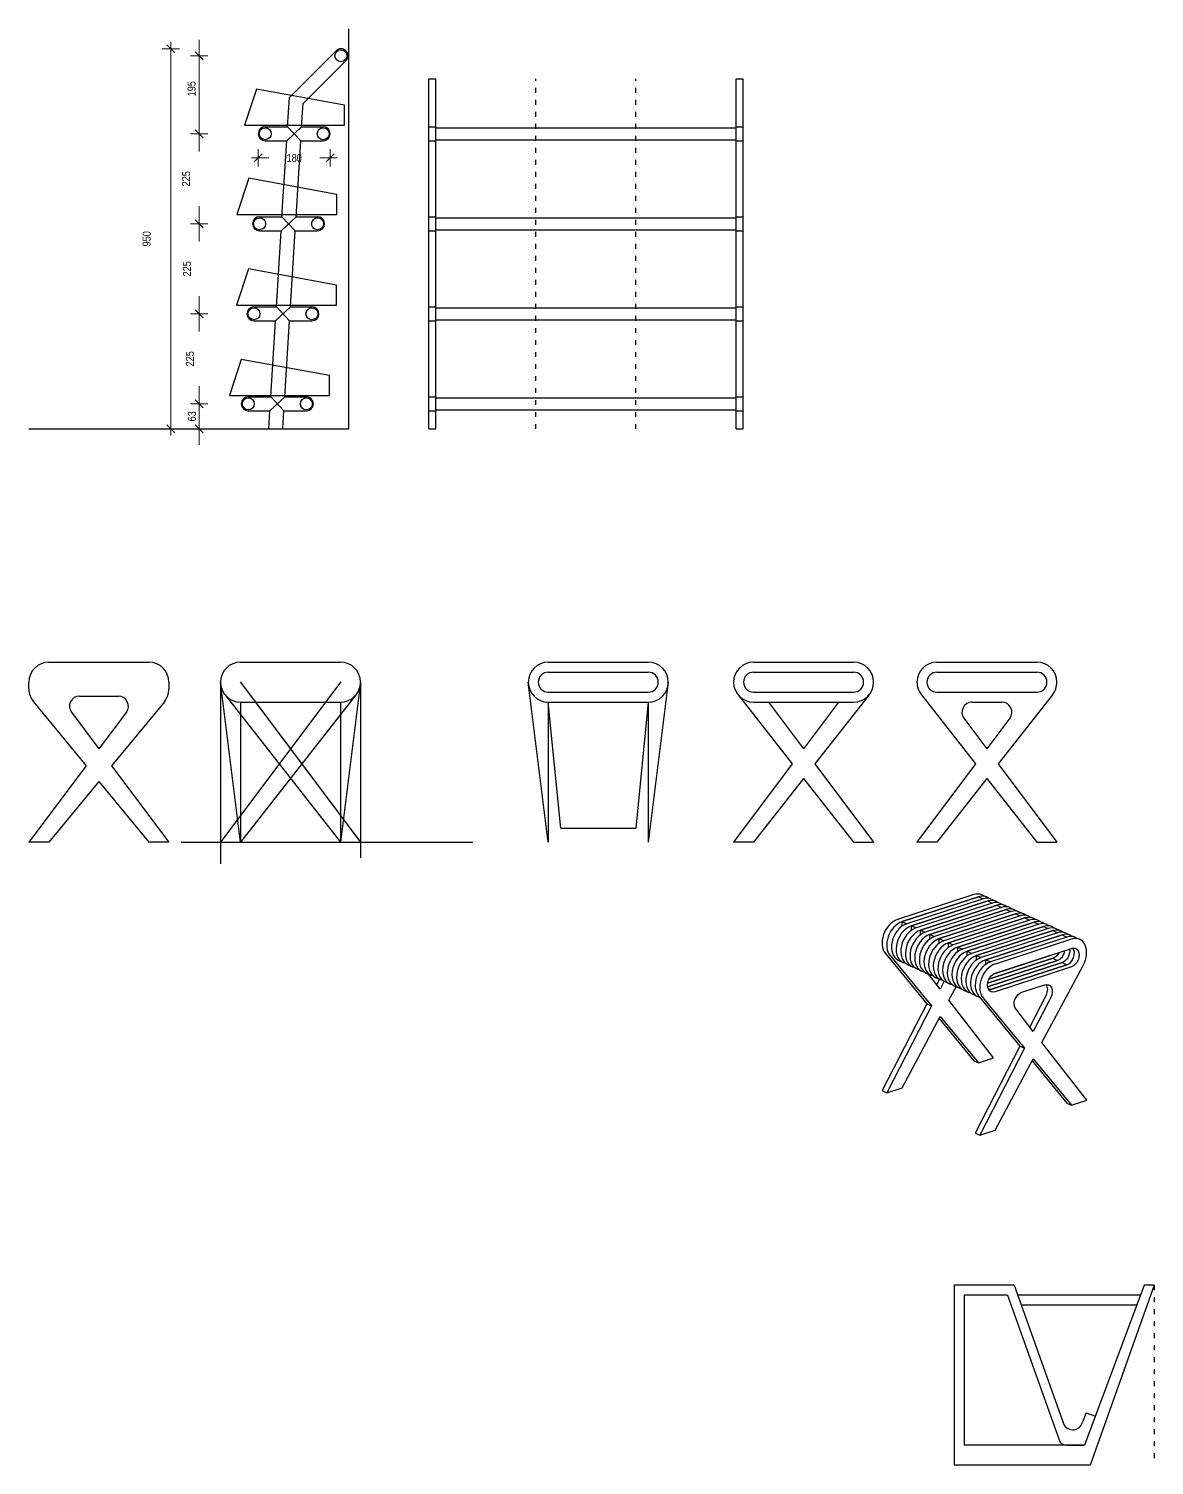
# Model space of a CAD drawing. Header units: millimetres. Extents: x 7085 to 25803, y -5245 to 9436.
# Drawn here: x 14186 to 17000, y 593 to 4184 of the extents above; entities that cross this region are included whole.
import ezdxf

# ---------------------------------------------------------------- set-up
doc = ezdxf.new("R2010")
doc.units = ezdxf.units.MM
doc.linetypes.add('ACAD_ISO03W100', pattern=[30, 12, -18])
doc.linetypes.add('DOT', pattern=[6.35, 0, -6.35])
doc.layers.add('0.05', color=9, linetype='Continuous', lineweight=5)
doc.layers.add('PV-1206', color=7, linetype='Continuous')
doc.layers.add('TOP-CUT-INSIDE_18.0MM', color=7, linetype='Continuous', lineweight=25, true_color=0xff1c00)
doc.styles.add('Dimension', font='ARIALN.TTF')
doc.dimstyles.new('E-E 1-100', dxfattribs={"dimtxt": 2, "dimasz": 1.2, "dimexe": 1, "dimexo": 0, "dimgap": 0.1, "dimtad": 1, "dimdec": 0, "dimlfac": 1000, "dimzin": 0, "dimdsep": 46, "dimtxsty": 'Dimension', "dimblk": 'ARROW2', "dimcen": 1, "dimclrd": 8, "dimclre": 1, "dimclrt": 2, "dimadec": 0, "dimazin": 0, "dimtfac": 1, "dimtdec": 0, "dimtix": 1, "dimtmove": 2, "dimatfit": 3, "dimldrblk": 'AIRROW-ID', "dimfxl": 1, "dimtolj": 1, "dimtzin": 0, "dimlwd": -1, "dimlwe": -1, "dimarcsym": 0})

# ---------------------------------------------------------------- blocks, each defined once
blk = doc.blocks.new('ARROW2')
at = {"color": 1}
for p, q in [((0.85, 0), (-1.31, 0)), ((0, -1.08), (0, 1.08))]:
    blk.add_line(p, q, dxfattribs=at)
at = {"color": 3}
blk.add_line((-0.5, -0.5), (0.5, 0.5), dxfattribs=at)
blk = doc.blocks.new('*D13')
at = {"layer": '0.05', "color": 1, "linetype": 'DOT', "ltscale": 200, "transparency": 16777216}
for p, q in [((14777.1, 3921.3), (14511.8, 3921.3)), ((14763, 3696.3), (14511.8, 3696.3))]:
    blk.add_line(p, q, dxfattribs=at)
at = {"layer": '0.05', "color": 8, "ltscale": 200, "transparency": 16777216}
for p, q in [((14611.8, 3901.3), (14611.8, 3877.1)), ((14611.8, 3716.3), (14611.8, 3740.5))]:
    blk.add_line(p, q, dxfattribs=at)
at = {"layer": 'Defpoints', "color": 0, "ltscale": 200, "transparency": 16777216}
for p in [(14611.8, 3921.3), (14777.1, 3921.3), (14763, 3696.3)]:
    blk.add_point(p, dxfattribs=at)
at = {"layer": '0.05', "color": 8, "ltscale": 200, "transparency": 16777216, "xscale": 20, "yscale": 20, "zscale": 20}
for p, rotation in [((14611.8, 3921.3), 90), ((14611.8, 3696.3), 270)]:
    blk.add_blockref('ARROW2', p, dxfattribs=dict(at, rotation=rotation))
at = {"layer": '0.05', "color": 2, "ltscale": 200, "transparency": 16777216, "insert": (14579.3, 3808.8), "char_height": 20, "attachment_point": 5, "rotation": 90, "style": 'Dimension'}
blk.add_mtext('\\A1;225', dxfattribs=at)
blk = doc.blocks.new('AIRROW-ID')
at = {"color": 8}
blk.add_line((-1.98, 0), (0, 0), dxfattribs=at)
at = {"color": 3}
for q in [(-0.85, 0.85), (-0.85, -0.85)]:
    blk.add_line((0, 0), q, dxfattribs=at)
blk = doc.blocks.new('*D14')
at = {"layer": '0.05', "color": 8, "ltscale": 200, "transparency": 16777216}
for p, q in [((14611.8, 4136.3), (14611.8, 4156.3)), ((14611.8, 3921.3), (14611.8, 4116.3)), ((14611.8, 3901.3), (14611.8, 3881.3))]:
    blk.add_line(p, q, dxfattribs=at)
at = {"layer": '0.05', "color": 1, "linetype": 'DOT', "ltscale": 200, "transparency": 16777216}
for p, q in [((14966.5, 4116.3), (14511.8, 4116.3)), ((14777.1, 3921.3), (14511.8, 3921.3))]:
    blk.add_line(p, q, dxfattribs=at)
at = {"layer": 'Defpoints', "color": 0, "ltscale": 200, "transparency": 16777216}
for p in [(14611.8, 4116.3), (14966.5, 4116.3), (14777.1, 3921.3)]:
    blk.add_point(p, dxfattribs=at)
at = {"layer": '0.05', "color": 8, "ltscale": 200, "transparency": 16777216, "xscale": 20, "yscale": 20, "zscale": 20}
for p, rotation in [((14611.8, 4116.3), 270), ((14611.8, 3921.3), 90)]:
    blk.add_blockref('ARROW2', p, dxfattribs=dict(at, rotation=rotation))
at = {"layer": '0.05', "color": 2, "ltscale": 200, "transparency": 16777216, "insert": (14593.1, 4033.8), "char_height": 20, "attachment_point": 5, "rotation": 90, "style": 'Dimension'}
blk.add_mtext('\\A1;195', dxfattribs=at)
blk = doc.blocks.new('*D15')
at = {"layer": '0.05', "color": 8, "ltscale": 200, "transparency": 16777216}
for p, q in [((14611.8, 3266.3), (14611.8, 3286.3)), ((14611.8, 3246.3), (14611.8, 3183.8)), ((14611.8, 3163.8), (14611.8, 3143.8))]:
    blk.add_line(p, q, dxfattribs=at)
at = {"layer": '0.05', "color": 1, "linetype": 'DOT', "ltscale": 200, "transparency": 16777216}
for p, q in [((14734.9, 3246.3), (14511.8, 3246.3)), ((14734.9, 3183.8), (14511.8, 3183.8))]:
    blk.add_line(p, q, dxfattribs=at)
at = {"layer": 'Defpoints', "color": 0, "ltscale": 200, "transparency": 16777216}
for p in [(14734.9, 3246.3), (14611.8, 3183.8), (14734.9, 3183.8)]:
    blk.add_point(p, dxfattribs=at)
at = {"layer": '0.05', "color": 8, "ltscale": 200, "transparency": 16777216, "xscale": 20, "yscale": 20, "zscale": 20}
for p, rotation in [((14611.8, 3246.3), 270), ((14611.8, 3183.8), 90)]:
    blk.add_blockref('ARROW2', p, dxfattribs=dict(at, rotation=rotation))
at = {"layer": '0.05', "color": 2, "ltscale": 200, "transparency": 16777216, "insert": (14594, 3215.1), "char_height": 20, "attachment_point": 5, "rotation": 90, "style": 'Dimension'}
blk.add_mtext('\\A1;63', dxfattribs=at)
blk = doc.blocks.new('*D16')
at = {"layer": '0.05', "color": 1, "linetype": 'DOT', "ltscale": 200, "transparency": 16777216}
for p, q in [((14749, 3471.3), (14511.8, 3471.3)), ((14734.9, 3246.3), (14511.8, 3246.3))]:
    blk.add_line(p, q, dxfattribs=at)
at = {"layer": '0.05', "color": 8, "ltscale": 200, "transparency": 16777216}
for p, q in [((14611.8, 3451.3), (14611.8, 3427.1)), ((14611.8, 3266.3), (14611.8, 3290.5))]:
    blk.add_line(p, q, dxfattribs=at)
at = {"layer": 'Defpoints', "color": 0, "ltscale": 200, "transparency": 16777216}
for p in [(14611.8, 3471.3), (14749, 3471.3), (14734.9, 3246.3)]:
    blk.add_point(p, dxfattribs=at)
at = {"layer": '0.05', "color": 8, "ltscale": 200, "transparency": 16777216, "xscale": 20, "yscale": 20, "zscale": 20}
for p, rotation in [((14611.8, 3471.3), 90), ((14611.8, 3246.3), 270)]:
    blk.add_blockref('ARROW2', p, dxfattribs=dict(at, rotation=rotation))
at = {"layer": '0.05', "color": 2, "ltscale": 200, "transparency": 16777216, "insert": (14588.9, 3358.8), "char_height": 20, "attachment_point": 5, "rotation": 90, "style": 'Dimension'}
blk.add_mtext('\\A1;225', dxfattribs=at)
blk = doc.blocks.new('*D17')
at = {"layer": '0.05', "color": 1, "linetype": 'DOT', "ltscale": 200, "transparency": 16777216}
for p, q in [((14749, 3696.3), (14511.8, 3696.3)), ((14734.9, 3471.3), (14511.8, 3471.3))]:
    blk.add_line(p, q, dxfattribs=at)
at = {"layer": '0.05', "color": 8, "ltscale": 200, "transparency": 16777216}
for p, q in [((14611.8, 3676.3), (14611.8, 3652.1)), ((14611.8, 3491.3), (14611.8, 3515.5))]:
    blk.add_line(p, q, dxfattribs=at)
at = {"layer": 'Defpoints', "color": 0, "ltscale": 200, "transparency": 16777216}
for p in [(14611.8, 3696.3), (14749, 3696.3), (14734.9, 3471.3)]:
    blk.add_point(p, dxfattribs=at)
at = {"layer": '0.05', "color": 8, "ltscale": 200, "transparency": 16777216, "xscale": 20, "yscale": 20, "zscale": 20}
for p, rotation in [((14611.8, 3696.3), 90), ((14611.8, 3471.3), 270)]:
    blk.add_blockref('ARROW2', p, dxfattribs=dict(at, rotation=rotation))
at = {"layer": '0.05', "color": 2, "ltscale": 200, "transparency": 16777216, "insert": (14581.6, 3583.8), "char_height": 20, "attachment_point": 5, "rotation": 90, "style": 'Dimension'}
blk.add_mtext('\\A1;225', dxfattribs=at)
blk = doc.blocks.new('*D18')
at = {"layer": '0.05', "color": 1, "linetype": 'DOT', "ltscale": 200, "transparency": 16777216}
for p, q in [((14966.5, 4133.8), (14441, 4133.8)), ((14985.9, 3183.8), (14441, 3183.8))]:
    blk.add_line(p, q, dxfattribs=at)
at = {"layer": '0.05', "color": 8, "ltscale": 200, "transparency": 16777216}
blk.add_line((14541, 3203.8), (14541, 4113.8), dxfattribs=at)
at = {"layer": 'Defpoints', "color": 0, "ltscale": 200, "transparency": 16777216}
for p in [(14541, 4133.8), (14966.5, 4133.8), (14985.9, 3183.8)]:
    blk.add_point(p, dxfattribs=at)
at = {"layer": '0.05', "color": 8, "ltscale": 200, "transparency": 16777216, "xscale": 20, "yscale": 20, "zscale": 20}
for p, rotation in [((14541, 4133.8), 90), ((14541, 3183.8), 270)]:
    blk.add_blockref('ARROW2', p, dxfattribs=dict(at, rotation=rotation))
at = {"layer": '0.05', "color": 2, "ltscale": 200, "transparency": 16777216, "insert": (14480.8, 3658.8), "char_height": 20, "attachment_point": 5, "rotation": 90, "style": 'Dimension'}
blk.add_mtext('\\A1;950', dxfattribs=at)
blk = doc.blocks.new('*D19')
at = {"layer": '0.05', "color": 1, "linetype": 'DOT', "ltscale": 200, "transparency": 16777216}
for p, q in [((14759.6, 3921.3), (14759.6, 3761.4)), ((14939.6, 3921.3), (14939.6, 3761.4))]:
    blk.add_line(p, q, dxfattribs=at)
at = {"layer": '0.05', "color": 8, "ltscale": 200, "transparency": 16777216}
for p, q in [((14779.6, 3861.4), (14782.2, 3861.4)), ((14919.6, 3861.4), (14916.9, 3861.4))]:
    blk.add_line(p, q, dxfattribs=at)
at = {"layer": 'Defpoints', "color": 0, "ltscale": 200, "transparency": 16777216}
for p in [(14759.6, 3921.3), (14939.6, 3921.3), (14939.6, 3861.4)]:
    blk.add_point(p, dxfattribs=at)
at = {"layer": '0.05', "color": 8, "ltscale": 200, "transparency": 16777216, "xscale": 20, "yscale": 20, "zscale": 20, "rotation": 180}
blk.add_blockref('ARROW2', (14759.6, 3861.4), dxfattribs=at)
at = {"layer": '0.05', "color": 8, "ltscale": 200, "transparency": 16777216, "xscale": 20, "yscale": 20, "zscale": 20}
blk.add_blockref('ARROW2', (14939.6, 3861.4), dxfattribs=at)
at = {"layer": '0.05', "color": 2, "ltscale": 200, "transparency": 16777216, "insert": (14849.6, 3860.7), "char_height": 20, "attachment_point": 5, "style": 'Dimension'}
blk.add_mtext('\\A1;180', dxfattribs=at)
blk = doc.blocks.new('*U35')
at = {"layer": 'PV-1206'}
for p, q in [((11399.3, -6775.7, 5249), (11446.9, -6879.4, 5133)), ((11406.9, -6784.7, 5244.1), (11454.5, -6888.5, 5128.1)), ((11604.2, -6874.8, 5384.8), (11443, -6769.8, 5327.4)), ((11447.8, -6782.2, 5312.1), (11450.6, -6778.8, 5322.5)), ((11611.7, -6883.8, 5379.9), (11450.6, -6778.8, 5322.5)), ((11450.6, -6778.8, 5322.5), (11611.7, -6883.8, 5379.9)), ((11450.6, -6778.8, 5322.5), (11458.1, -6787.9, 5317.6)), ((11419.5, -6801.5, 5233.1), (11427.1, -6810.5, 5228.2)), ((11434.6, -6819.6, 5223.3), (11442.2, -6828.7, 5218.4)), ((11619.3, -6892.9, 5375), (11458.1, -6787.9, 5317.6)), ((11619.3, -6892.9, 5375), (11458.1, -6787.9, 5317.6)), ((11462.9, -6800.3, 5302.4), (11465.7, -6797, 5312.8)), ((11465.7, -6797, 5312.8), (11626.9, -6902, 5370.2)), ((11465.7, -6797, 5312.8), (11473.3, -6806, 5307.9)), ((11626.9, -6902, 5370.2), (11465.7, -6797, 5312.8)), ((11634.4, -6911, 5365.3), (11473.3, -6806, 5307.9)), ((11634.4, -6911, 5365.3), (11473.3, -6806, 5307.9)), ((11478, -6818.4, 5292.6), (11480.8, -6815.1, 5303)), ((11480.8, -6815.1, 5303), (11642, -6920.1, 5360.4)), ((11480.8, -6815.1, 5303), (11488.4, -6824.2, 5298.1)), ((11642, -6920.1, 5360.4), (11480.8, -6815.1, 5303)), ((11449.8, -6837.7, 5213.5), (11457.3, -6846.8, 5208.6)), ((11464.9, -6855.9, 5203.8), (11472.4, -6864.9, 5198.9)), ((11649.5, -6929.2, 5355.5), (11488.4, -6824.2, 5298.1)), ((11649.5, -6929.2, 5355.5), (11488.4, -6824.2, 5298.1)), ((11493.1, -6836.6, 5282.8), (11495.9, -6833.2, 5293.2)), ((11495.9, -6833.2, 5293.2), (11657.1, -6938.2, 5350.6)), ((11495.9, -6833.2, 5293.2), (11503.5, -6842.3, 5288.3)), ((11657.1, -6938.2, 5350.6), (11495.9, -6833.2, 5293.2)), ((11664.7, -6947.3, 5345.7), (11503.5, -6842.3, 5288.3)), ((11664.7, -6947.3, 5345.7), (11503.5, -6842.3, 5288.3)), ((11508.2, -6854.7, 5273), (11511.1, -6851.4, 5283.4)), ((11511.1, -6851.4, 5283.4), (11672.2, -6956.4, 5340.9)), ((11511.1, -6851.4, 5283.4), (11518.6, -6860.4, 5278.6)), ((11672.2, -6956.4, 5340.9), (11511.1, -6851.4, 5283.4)), ((11307.5, -6870.9, 4932.7), (11315, -6880, 4927.8)), ((11446.9, -6879.4, 5133), (11307.5, -6870.9, 4932.7)), ((11315, -6880, 4927.8), (11347.3, -6901, 4939.3)), ((11454.5, -6888.5, 5128.1), (11315, -6880, 4927.8)), ((11446.9, -6879.4, 5133), (11454.5, -6888.5, 5128.1)), ((11481.4, -6890.1, 5166.7), (11468.5, -6860.2, 5201.4)), ((11477.6, -6881.3, 5177), (11486.5, -6881.8, 5189.8)), ((11480, -6874, 5194), (11487.6, -6883.1, 5189.1)), ((11494.1, -6890.9, 5184.9), (11481.4, -6890.1, 5166.7)), ((11495.1, -6892.1, 5184.2), (11502.7, -6901.2, 5179.3)), ((11679.8, -6965.4, 5336), (11518.6, -6860.4, 5278.6)), ((11679.8, -6965.4, 5336), (11518.6, -6860.4, 5278.6)), ((11523.4, -6872.8, 5263.3), (11526.2, -6869.5, 5273.7)), ((11526.2, -6869.5, 5273.7), (11687.3, -6974.5, 5331.1)), ((11526.2, -6869.5, 5273.7), (11533.7, -6878.6, 5268.8)), ((11687.3, -6974.5, 5331.1), (11526.2, -6869.5, 5273.7)), ((11694.9, -6983.6, 5326.2), (11533.7, -6878.6, 5268.8)), ((11694.9, -6983.6, 5326.2), (11533.7, -6878.6, 5268.8)), ((11538.5, -6891, 5253.5), (11541.3, -6887.6, 5263.9)), ((11541.3, -6887.6, 5263.9), (11702.5, -6992.6, 5321.3)), ((11541.3, -6887.6, 5263.9), (11548.8, -6896.7, 5259)), ((11702.5, -6992.6, 5321.3), (11541.3, -6887.6, 5263.9)), ((11611.7, -6883.8, 5379.9), (11619.3, -6892.9, 5375)), ((11619.8, -6888.3, 5384.2), (11627.4, -6897.4, 5379.3)), ((11347.3, -6901, 4939.3), (11464.5, -6910.2, 5103.8)), ((11460.9, -6909.9, 5098.9), (11500.9, -6996.9, 5001.6)), ((11464.5, -6910.2, 5103.8), (11508.4, -7005.9, 4996.7)), ((11491, -6912.3, 5141.1), (11513.3, -6914, 5172.4)), ((11540.7, -7026.9, 5008.2), (11491, -6912.3, 5141.1)), ((11510.2, -6910.3, 5174.5), (11517.8, -6919.3, 5169.6)), ((11525.3, -6928.4, 5164.7), (11532.9, -6937.5, 5159.8)), ((11710, -7001.7, 5316.4), (11548.8, -6896.7, 5259)), ((11710, -7001.7, 5316.4), (11548.8, -6896.7, 5259)), ((11553.6, -6909.1, 5243.7), (11556.4, -6905.8, 5254.1)), ((11556.4, -6905.8, 5254.1), (11717.6, -7010.8, 5311.5)), ((11556.4, -6905.8, 5254.1), (11564, -6914.8, 5249.3)), ((11717.6, -7010.8, 5311.5), (11556.4, -6905.8, 5254.1)), ((11725.1, -7019.8, 5306.7), (11564, -6914.8, 5249.3)), ((11725.1, -7019.8, 5306.7), (11564, -6914.8, 5249.3)), ((11568.7, -6927.2, 5234), (11571.5, -6923.9, 5244.4)), ((11571.5, -6923.9, 5244.4), (11732.7, -7028.9, 5301.8)), ((11571.5, -6923.9, 5244.4), (11579.1, -6933, 5239.5)), ((11732.7, -7028.9, 5301.8), (11571.5, -6923.9, 5244.4)), ((11626.9, -6902, 5370.2), (11634.4, -6911, 5365.3)), ((11635, -6906.5, 5374.5), (11642.5, -6915.5, 5369.6)), ((11642, -6920.1, 5360.4), (11649.5, -6929.2, 5355.5)), ((11650.1, -6924.6, 5364.7), (11657.6, -6933.7, 5359.8)), ((11540.5, -6946.5, 5154.9), (11548, -6955.6, 5150)), ((11550.5, -6957, 5151.3), (11598.1, -7060.7, 5035.3)), ((11573.3, -6964.9, 5172.1), (11730.6, -7067.4, 5228.1)), ((11730.6, -7067.4, 5228.1), (11573.3, -6964.9, 5172.1)), ((11575.5, -6962.2, 5180.5), (11723, -7058.3, 5233)), ((11723, -7058.3, 5233), (11575.5, -6962.2, 5180.5)), ((11740.2, -7038, 5296.9), (11579.1, -6933, 5239.5)), ((11740.2, -7038, 5296.9), (11579.1, -6933, 5239.5)), ((11580.4, -6961.3, 5189.8), (11715.5, -7049.2, 5237.9)), ((11715.5, -7049.2, 5237.9), (11580.4, -6961.3, 5189.8)), ((11583.8, -6945.4, 5224.2), (11586.6, -6942, 5234.6)), ((11586.6, -6942, 5234.6), (11747.8, -7047, 5292)), ((11586.6, -6942, 5234.6), (11594.2, -6951.1, 5229.7)), ((11747.8, -7047, 5292), (11586.6, -6942, 5234.6)), ((11591.8, -6964.6, 5201.4), (11707.9, -7040.2, 5242.8)), ((11707.9, -7040.2, 5242.8), (11591.8, -6964.6, 5201.4)), ((11755.4, -7056.1, 5287.1), (11594.2, -6951.1, 5229.7)), ((11755.4, -7056.1, 5287.1), (11594.2, -6951.1, 5229.7)), ((11762.9, -7065.2, 5282.2), (11601.8, -6960.2, 5224.8)), ((11657.1, -6938.2, 5350.6), (11664.7, -6947.3, 5345.7)), ((11665.2, -6942.7, 5354.9), (11672.8, -6951.8, 5350)), ((11672.2, -6956.4, 5340.9), (11679.8, -6965.4, 5336)), ((11680.3, -6960.9, 5345.2), (11687.9, -6969.9, 5340.3)), ((11500.9, -6996.9, 5001.6), (11508.4, -7005.9, 4996.7)), ((11558.1, -6966.1, 5146.4), (11605.7, -7069.8, 5030.4)), ((11573.2, -6967, 5168.3), (11577, -6971.5, 5165.8)), ((11577, -6971.5, 5165.8), (11738.1, -7076.4, 5223.3)), ((11738.1, -7076.4, 5223.3), (11577, -6971.5, 5165.8)), ((11745.7, -7085.5, 5218.4), (11584.5, -6980.5, 5161)), ((11596, -6967, 5203.5), (11757.2, -7071.9, 5260.9)), ((11687.3, -6974.5, 5331.1), (11694.9, -6983.6, 5326.2)), ((11695.4, -6979, 5335.4), (11703, -6988.1, 5330.5)), ((11702.5, -6992.6, 5321.3), (11710, -7001.7, 5316.4)), ((11710.5, -6997.1, 5325.6), (11718.1, -7006.2, 5320.7)), ((11508.4, -7005.9, 4996.7), (11540.7, -7026.9, 5008.2)), ((11632.6, -7071.5, 5069), (11613.1, -7026.5, 5121.1)), ((11635.2, -7024.1, 5159.8), (11683.5, -7055.5, 5177)), ((11717.6, -7010.8, 5311.5), (11725.1, -7019.8, 5306.7)), ((11725.7, -7015.3, 5315.8), (11733.2, -7024.3, 5311)), ((11732.7, -7028.9, 5301.8), (11740.2, -7038, 5296.9)), ((11740.8, -7033.4, 5306.1), (11748.3, -7042.5, 5301.2)), ((11458.6, -7052.2, 4835), (11466.2, -7061.3, 4830.1)), ((11598.1, -7060.7, 5035.3), (11458.6, -7052.2, 4835)), ((11466.2, -7061.3, 4830.1), (11498.4, -7082.3, 4841.6)), ((11605.7, -7069.8, 5030.4), (11466.2, -7061.3, 4830.1)), ((11598.1, -7060.7, 5035.3), (11605.7, -7069.8, 5030.4)), ((11628.8, -7062.6, 5079.3), (11679.7, -7065.7, 5152.4)), ((11687.2, -7074.8, 5147.5), (11632.6, -7071.5, 5069)), ((11707.3, -7039.5, 5243.2), (11707.9, -7040.2, 5242.8)), ((11715.5, -7049.2, 5237.9), (11723, -7058.3, 5233)), ((11730.6, -7067.4, 5228.1), (11738.1, -7076.4, 5223.3)), ((11747.8, -7047, 5292), (11755.4, -7056.1, 5287.1)), ((11755.9, -7051.5, 5296.3), (11763.5, -7060.6, 5291.4)), ((11771, -7069.7, 5286.5), (11778.6, -7078.7, 5281.7)), ((11498.4, -7082.3, 4841.6), (11615.6, -7091.5, 5006.1)), ((11612.1, -7091.2, 5001.2), (11652, -7178.2, 4903.9)), ((11615.6, -7091.5, 5006.1), (11659.6, -7187.3, 4899)), ((11642.2, -7093.6, 5043.4), (11769.1, -7103.6, 5221.6)), ((11691.8, -7208.3, 4910.5), (11642.2, -7093.6, 5043.4)), ((11652, -7178.2, 4903.9), (11659.6, -7187.3, 4899)), ((11659.6, -7187.3, 4899), (11691.8, -7208.3, 4910.5))]:
    blk.add_line(p, q, dxfattribs=at)
at = {"layer": 'PV-1206', "extrusion": (-0.596103, -0.704479, 0.385188)}
for centre, major_axis, start_param, end_param in [((11431.5, -6783.3, 5284.8), (-27.1, 0, -42), -2.56791, -0.311496), ((11439.1, -6792.4, 5279.9), (-27.1, 0, -42), -2.56791, -0.311496), ((11446.7, -6801.5, 5275.1), (-27.1, 0, -42), -2.56791, 0), ((11454.2, -6810.5, 5270.2), (-27.1, 0, -42), -2.56791, 0.182349), ((11461.8, -6819.6, 5265.3), (-27.1, 0, -42), -2.56791, 0), ((11469.3, -6828.7, 5260.4), (-27.1, 0, -42), -2.56791, 0.182349), ((11476.9, -6837.7, 5255.5), (-27.1, 0, -42), -2.56791, 0), ((11484.5, -6846.8, 5250.6), (-27.1, 0, -42), -2.56791, 0.182349), ((11492, -6855.9, 5245.8), (-27.1, 0, -42), -2.56791, 0), ((11499.6, -6864.9, 5240.9), (-27.1, 0, -42), -2.56791, 0.182349), ((11507.1, -6874, 5236), (-27.1, 0, -42), -2.56791, 0), ((11514.7, -6883.1, 5231.1), (-27.1, 0, -42), -2.56791, 0.182349), ((11522.2, -6892.1, 5226.2), (-27.1, 0, -42), -2.56791, 0), ((11529.8, -6901.2, 5221.3), (-27.1, 0, -42), -2.56791, 0.182349), ((11537.4, -6910.3, 5216.4), (-27.1, 0, -42), -2.56791, 0), ((11544.9, -6919.3, 5211.6), (-27.1, 0, -42), -2.56791, 0.182349), ((11592.7, -6888.3, 5342.2), (27.1, 0, 42), 0, 0.573683), ((11600.3, -6897.4, 5337.3), (27.1, 0, 42), -0.182349, 0.573683), ((11607.8, -6906.5, 5332.5), (27.1, 0, 42), 0, 0.573683), ((11552.5, -6928.4, 5206.7), (-27.1, 0, -42), -2.56791, 0), ((11560, -6937.5, 5201.8), (-27.1, 0, -42), -2.56791, 0.182349), ((11567.6, -6946.5, 5196.9), (-27.1, 0, -42), -2.56791, 0), ((11575.2, -6955.6, 5192), (-27.1, 0, -42), -2.56791, 0.15952), ((11615.4, -6915.5, 5327.6), (27.1, 0, 42), -0.182349, 0.573683), ((11622.9, -6924.6, 5322.7), (27.1, 0, 42), 0, 0.573683), ((11630.5, -6933.7, 5317.8), (27.1, 0, 42), -0.182349, 0.573683), ((11638.1, -6942.7, 5312.9), (27.1, 0, 42), 0, 0.573683), ((11582.7, -6964.7, 5187.1), (-27.1, 0, -42), -2.56791, -0.311496), ((11590.3, -6973.7, 5182.3), (-27.1, 0, -42), -2.56791, -0.311496), ((11645.6, -6951.8, 5308), (27.1, 0, 42), -0.182349, 0.573683), ((11653.2, -6960.9, 5303.2), (27.1, 0, 42), 0, 0.573683), ((11660.7, -6969.9, 5298.3), (27.1, 0, 42), -0.182349, 0.573683), ((11668.3, -6979, 5293.4), (27.1, 0, 42), 0, 0.573683), ((11582.7, -6964.7, 5187.1), (-13.6, 0, -21), 0.371143, 0.573683), ((11675.9, -6988.1, 5288.5), (27.1, 0, 42), -0.182349, 0.573683), ((11683.4, -6997.1, 5283.6), (27.1, 0, 42), 0, 0.573683), ((11691, -7006.2, 5278.7), (27.1, 0, 42), -0.182349, 0.573683), ((11698.5, -7015.3, 5273.8), (27.1, 0, 42), 0, 0.573683), ((11706.1, -7024.3, 5269), (27.1, 0, 42), -0.182349, 0.573683), ((11713.6, -7033.4, 5264.1), (27.1, 0, 42), 0, 0.573683), ((11721.2, -7042.5, 5259.2), (27.1, 0, 42), -0.182349, 0.573683), ((11670.2, -7053.3, 5160.6), (13.6, 0, 21), -1.640548, -0.371143), ((11713.6, -7033.4, 5264.1), (13.6, 0, 21), -2.56791, -2.315736), ((11728.8, -7051.5, 5254.3), (13.6, 0, 21), -2.56791, -1.17914), ((11728.8, -7051.5, 5254.3), (27.1, 0, 42), 0, 0.573683), ((11736.3, -7060.6, 5249.4), (27.1, 0, 42), -0.182349, 0.573683), ((11743.9, -7069.7, 5244.5), (27.1, 0, 42), 0, 0.573683), ((11751.4, -7078.7, 5239.7), (27.1, 0, 42), -1.682731, 0.573683), ((11743.9, -7069.7, 5244.5), (13.6, 0, 21), -2.56791, -0.371143)]:
    blk.add_ellipse(centre, major_axis=major_axis, ratio=0.704479, start_param=start_param, end_param=end_param, dxfattribs=at)
at = {"layer": 'PV-1206', "extrusion": (0.596103, 0.704479, -0.385188)}
for centre, major_axis, start_param, end_param in [((11590.3, -6973.7, 5182.3), (-13.6, 0, -21), -0.573683, 2.56791), ((11629.5, -7030.9, 5138.5), (-13.6, 0, -21), 0.353678, 2.56791), ((11677.8, -7062.3, 5155.7), (13.6, 0, 21), -0.573683, 1.640548), ((11721.2, -7042.5, 5259.2), (-13.6, 0, -21), -1.532244, -0.573683), ((11736.3, -7060.6, 5249.4), (-13.6, 0, -21), -2.358767, -0.573683), ((11751.4, -7078.7, 5239.7), (13.6, 0, 21), -0.573683, 2.56791)]:
    blk.add_ellipse(centre, major_axis=major_axis, ratio=0.704479, start_param=start_param, end_param=end_param, dxfattribs=at)

msp = doc.modelspace()

# ---------------------------------------------------------------- linework, layer by layer
for p, q in [((14985.94733, 3183.82446), (14985.94733, 4183.82446)), ((14837.70225, 4012.24042), (14954.16134, 4128.69951)), ((14871.81239, 3996.85308), (14978.91007, 4103.95077)), ((15185.94733, 3183.82446), (15185.94733, 4058.82446)), ((15185.94733, 4058.82446), (15203.94733, 4058.82446)), ((15203.94733, 3183.82446), (15203.94733, 4058.82446)), ((15953.94733, 3183.82446), (15953.94733, 4058.82446)), ((15953.94733, 4058.82446), (15971.94733, 4058.82446)), ((15971.94733, 3183.82446), (15971.94733, 4058.82446)), ((14833.11375, 3938.82446), (14837.70225, 4012.24042)), ((14868.19324, 3938.82446), (14871.81239, 3996.85308)), ((14777.05975, 3938.82446), (14833.11375, 3938.82446)), ((14830.92625, 3903.82446), (14868.19324, 3938.82446)), ((14833.11375, 3938.82446), (14865.99454, 3903.82446)), ((14868.19324, 3938.82446), (14922.05975, 3938.82446)), ((15185.94733, 3938.82446), (15203.94733, 3938.82446)), ((15203.94733, 3936.32446), (15953.94733, 3936.32446)), ((15953.94733, 3938.82446), (15971.94733, 3938.82446)), ((14777.05975, 3903.82446), (14830.92625, 3903.82446)), ((14819.05891, 3713.82446), (14830.92625, 3903.82446)), ((14854.14062, 3713.82446), (14865.99454, 3903.82446)), ((14865.98544, 3903.67854), (14922.05975, 3903.82446)), ((15185.94733, 3903.82446), (15203.94733, 3903.82446)), ((15203.94733, 3906.32446), (15953.94733, 3906.32446)), ((15953.94733, 3903.82446), (15971.94733, 3903.82446)), ((14763.0049, 3713.82446), (14819.05891, 3713.82446)), ((14816.87141, 3678.82446), (14854.1384, 3713.82446)), ((14819.05891, 3713.82446), (14851.9397, 3678.82446)), ((14854.1384, 3713.82446), (14908.0049, 3713.82446)), ((15185.94733, 3713.79881), (15203.94733, 3713.79881)), ((15203.94733, 3711.29881), (15953.94733, 3711.29881)), ((15953.94733, 3713.79881), (15971.94733, 3713.79881)), ((14763.0049, 3678.82446), (14816.87141, 3678.82446)), ((14805.00983, 3488.82446), (14816.87141, 3678.82446)), ((14840.07812, 3488.82446), (14851.9397, 3678.82446)), ((14851.9306, 3678.67854), (14908.0049, 3678.82446)), ((15185.94733, 3678.79881), (15203.94733, 3678.79881)), ((15203.94733, 3681.29881), (15953.94733, 3681.29881)), ((15953.94733, 3678.79881), (15971.94733, 3678.79881)), ((14748.95583, 3488.82446), (14805.00983, 3488.82446)), ((14802.82233, 3453.82446), (14840.08932, 3488.82446)), ((14805.00983, 3488.82446), (14837.89062, 3453.82446)), ((14840.08932, 3488.82446), (14893.95583, 3488.82446)), ((15185.94733, 3488.7979), (15203.94733, 3488.7979)), ((15203.94733, 3486.2979), (15953.94733, 3486.2979)), ((15953.94733, 3488.7979), (15971.94733, 3488.7979)), ((14748.95583, 3453.82446), (14802.82233, 3453.82446)), ((14790.94733, 3263.82446), (14802.82233, 3453.82446)), ((14826.01562, 3263.82446), (14837.89062, 3453.82446)), ((14837.88152, 3453.67854), (14893.95583, 3453.82446)), ((15185.94733, 3453.7979), (15203.94733, 3453.7979)), ((15203.94733, 3456.2979), (15953.94733, 3456.2979)), ((15953.94733, 3453.7979), (15971.94733, 3453.7979)), ((14734.89333, 3263.82446), (14790.94733, 3263.82446)), ((14788.75983, 3228.82446), (14826.02682, 3263.82446)), ((14790.94733, 3263.82446), (14823.82812, 3228.82446)), ((14826.02682, 3263.82446), (14879.89333, 3263.82446)), ((15185.94733, 3263.7979), (15203.94733, 3263.7979)), ((15203.94733, 3261.2979), (15953.94733, 3261.2979)), ((15953.94733, 3263.7979), (15971.94733, 3263.7979)), ((14734.89333, 3228.82446), (14788.75983, 3228.82446)), ((14785.94733, 3183.82446), (14788.75983, 3228.82446)), ((14821.01562, 3183.82446), (14823.82812, 3228.82446)), ((14823.81902, 3228.67854), (14879.89333, 3228.82446)), ((15185.94733, 3228.7979), (15203.94733, 3228.7979)), ((15203.94733, 3231.2979), (15953.94733, 3231.2979)), ((15953.94733, 3228.7979), (15971.94733, 3228.7979)), ((14185.94733, 3183.82446), (14985.94733, 3183.82446)), ((15185.94733, 3183.82446), (15203.94733, 3183.82446)), ((15953.94733, 3183.82446), (15971.94733, 3183.82446)), ((14236.31355, 2600.62883), (14486.31355, 2600.62883)), ((14715.28728, 2600.62883), (14965.28728, 2600.62883)), ((15484.69838, 2600.62883), (15734.69838, 2600.62883)), ((15997.8969, 2600.62883), (16247.8969, 2600.62883)), ((15997.8969, 2600.62883), (16247.8969, 2600.62883)), ((16456.20692, 2600.62883), (16706.20692, 2600.62883)), ((16456.20692, 2600.62883), (16706.20692, 2600.62883)), ((14186.31355, 2533.53999), (14186.31355, 2550.62883)), ((14536.31355, 2550.62883), (14536.31355, 2533.53999)), ((14965.94893, 2551.45139), (14665.28728, 2150.62883)), ((14665.28728, 2550.62883), (14665.28728, 2096.1851)), ((14715.28728, 2150.62883), (14665.28728, 2550.62883)), ((14714.62563, 2551.45139), (15015.28728, 2150.62883)), ((15015.28728, 2550.62883), (14965.28728, 2150.62883)), ((15015.28728, 2550.62883), (15015.28728, 2111.50366)), ((15484.69838, 2150.62883), (15434.69838, 2550.62883)), ((15484.69838, 2575.62883), (15734.69838, 2575.62883)), ((15784.69838, 2550.62883), (15734.69838, 2150.62883)), ((15997.8969, 2575.62883), (16247.8969, 2575.62883)), ((16456.20692, 2575.62883), (16706.20692, 2575.62883)), ((14312.56355, 2515.62883), (14410.06355, 2515.62883)), ((14675.99859, 2519.70314), (14965.28728, 2150.62883)), ((15004.57598, 2519.70314), (14715.28728, 2150.62883)), ((15484.69838, 2525.62883), (15734.69838, 2525.62883)), ((15959.19548, 2518.97129), (16094.58245, 2346.23653)), ((15997.8969, 2525.62883), (16247.8969, 2525.62883)), ((16286.59832, 2518.97129), (16151.21135, 2346.23653)), ((16417.5055, 2518.97129), (16552.89247, 2346.23653)), ((16456.20692, 2525.62883), (16706.20692, 2525.62883)), ((16744.90834, 2518.97129), (16609.52137, 2346.23653)), ((14197.68651, 2501.79173), (14329.45081, 2341.4785)), ((14524.94059, 2501.79173), (14393.1763, 2341.4785)), ((14715.28728, 2500.62883), (14965.28728, 2500.62883)), ((14715.28728, 2500.62883), (14715.28728, 2150.62883)), ((14965.28728, 2500.62883), (14965.28728, 2150.62883)), ((15484.69838, 2500.62883), (15734.69838, 2500.62883)), ((15484.69838, 2500.62883), (15484.69838, 2150.62883)), ((15516.19838, 2185.62883), (15484.69838, 2500.62883)), ((15734.69838, 2500.62883), (15703.19838, 2185.62883)), ((15734.69838, 2500.62883), (15734.69838, 2150.62883)), ((15997.8969, 2500.62883), (16247.8969, 2500.62883)), ((16035.43309, 2500.62883), (16122.8969, 2383.99434)), ((16210.36071, 2500.62883), (16122.8969, 2383.99434)), ((16543.73898, 2500.62883), (16618.67486, 2500.62883)), ((14292.56355, 2475.62883), (14361.31355, 2383.96216)), ((14430.06355, 2475.62883), (14361.31355, 2383.96216)), ((16523.73798, 2460.63015), (16581.20692, 2383.99434)), ((16638.67586, 2460.63015), (16581.20692, 2383.99434)), ((14329.45081, 2341.4785), (14186.31355, 2150.62883)), ((14393.1763, 2341.4785), (14536.31355, 2150.62883)), ((16094.58245, 2346.23653), (15947.8969, 2150.62883)), ((16151.21135, 2346.23653), (16297.8969, 2150.62883)), ((16552.89247, 2346.23653), (16406.20692, 2150.62883)), ((16609.52137, 2346.23653), (16756.20692, 2150.62883)), ((14361.31355, 2302.71216), (14236.31355, 2150.62883)), ((14361.31355, 2302.71216), (14486.31355, 2150.62883)), ((16122.8969, 2310.11127), (15997.8969, 2150.62883)), ((16122.8969, 2310.11127), (16247.8969, 2150.62883)), ((16581.20692, 2310.11127), (16456.20692, 2150.62883)), ((16581.20692, 2310.11127), (16706.20692, 2150.62883)), ((15516.19838, 2185.62883), (15703.19838, 2185.62883)), ((14236.31355, 2150.62883), (14186.31355, 2150.62883)), ((14536.31355, 2150.62883), (14486.31355, 2150.62883)), ((14566.99188, 2150.62883), (15296.02787, 2150.62883)), ((15997.8969, 2150.62883), (15947.8969, 2150.62883)), ((16247.8969, 2150.62883), (16297.8969, 2150.62883)), ((16456.20692, 2150.62883), (16406.20692, 2150.62883)), ((16706.20692, 2150.62883), (16756.20692, 2150.62883)), ((16499.50424, 1043.31979), (16499.50424, 593.31979)), ((16649.50424, 1043.31979), (16499.50424, 1043.31979)), ((16649.50424, 1043.31979), (16773.49299, 695.55025)), ((16974.35039, 1043.31979), (16825.18715, 643.31979)), ((16999.50424, 1043.31979), (16839.50424, 593.31979)), ((16999.50424, 1043.31979), (16974.35039, 1043.31979)), ((16524.50424, 1018.31979), (16524.50424, 643.31979)), ((16632.68373, 1018.31979), (16524.50424, 1018.31979)), ((16632.68373, 1018.31979), (16761.6125, 656.60485)), ((16965.65269, 1018.31979), (16657.87187, 1018.31979)), ((16956.95499, 993.31979), (16666.2395, 993.31979)), ((16828.85708, 724.71148), (16820.12197, 701.28718)), ((16828.85708, 724.71148), (16852.28138, 715.97637)), ((16825.18715, 643.31979), (16524.50424, 643.31979)), ((16780.45155, 643.31979), (16825.18715, 643.31979)), ((16839.50424, 593.31979), (16499.50424, 593.31979))]:
    msp.add_line(p, q)
at = {"linetype": 'ACAD_ISO03W100'}
for p, q in [((15453.94733, 3183.82446), (15453.94733, 4058.82446)), ((15703.94733, 3183.82446), (15703.94733, 4058.82446)), ((16999.50424, 1043.31979), (16999.50424, 593.31979))]:
    msp.add_line(p, q, dxfattribs=at)
for centre in [(14966.5357, 4116.32514), (14777.05975, 3921.32446), (14922.05975, 3921.32446), (14763.0049, 3696.32446), (14908.0049, 3696.32446), (14748.95583, 3471.32446), (14893.95583, 3471.32446), (14734.89333, 3246.32446), (14879.89333, 3246.32446)]:
    msp.add_circle(centre, 15)
for centre, radius, start, end in [((14966.5357, 4116.32514), 17.5, 315, 135), ((14777.05975, 3921.32446), 17.5, 90, 270), ((14922.05975, 3921.32446), 17.5, 270, 90), ((14763.0049, 3696.32446), 17.5, 90, 270), ((14908.0049, 3696.32446), 17.5, 270, 90), ((14748.95583, 3471.32446), 17.5, 90, 270), ((14893.95583, 3471.32446), 17.5, 270, 90), ((14734.89333, 3246.32446), 17.5, 90, 270), ((14879.89333, 3246.32446), 17.5, 270, 90), ((14236.31355, 2550.62883), 50, 90, 180), ((14486.31355, 2550.62883), 50, 0, 90), ((14715.28728, 2550.62883), 50, 90, 180), ((14965.28728, 2550.62883), 50, 0, 90), ((15484.69838, 2550.62883), 50, 90, 180), ((15734.69838, 2550.62883), 50, 0, 90), ((15997.8969, 2550.62883), 50, 90, 180), ((15997.8969, 2550.62883), 50, 90, 180), ((16247.8969, 2550.62883), 50, 0, 90), ((16247.8969, 2550.62883), 50, 0, 90), ((16456.20692, 2550.62883), 50, 90, 180), ((16456.20692, 2550.62883), 50, 90, 180), ((16706.20692, 2550.62883), 50, 0, 90), ((16706.20692, 2550.62883), 50, 0, 90), ((14715.28728, 2550.62883), 50, 180, 270), ((14965.28728, 2550.62883), 50, 270, 0), ((15484.69838, 2550.62883), 50, 180, 270), ((15484.69838, 2550.62883), 25, 90, 180), ((15484.69838, 2550.62883), 25, 180, 270), ((15734.69838, 2550.62883), 25, 0, 90), ((15734.69838, 2550.62883), 50, 270, 0), ((15734.69838, 2550.62883), 25, 270, 0), ((15997.8969, 2550.62883), 50, 180, 270), ((15997.8969, 2550.62883), 25, 90, 180), ((15997.8969, 2550.62883), 25, 180, 270), ((16247.8969, 2550.62883), 25, 0, 90), ((16247.8969, 2550.62883), 50, 270, 0), ((16247.8969, 2550.62883), 25, 270, 0), ((16456.20692, 2550.62883), 50, 180, 219.28297076), ((16456.20692, 2550.62883), 25, 90, 180), ((16456.20692, 2550.62883), 25, 180, 270), ((16706.20692, 2550.62883), 25, 0, 90), ((16706.20692, 2550.62883), 25, 270, 0), ((16706.20692, 2550.62883), 50, 320.71702924, 0), ((14236.31355, 2533.53999), 50, 180, 219.41739424), ((14312.56355, 2490.62883), 25, 90, 216.86989765), ((14410.06355, 2490.62883), 25, 323.13010235, 90), ((14486.31355, 2533.53999), 50, 320.58260576, 0), ((16543.73898, 2475.62883), 25, 90, 216.86610559), ((16618.67486, 2475.62883), 25, 323.13389441, 90), ((16795.76267, 706.91077), 25, 192.21722859, 347.00043638), ((16780.45155, 663.31979), 20, 199.6179746, 270)]:
    msp.add_arc(centre, radius, start, end)
at = {"layer": 'TOP-CUT-INSIDE_18.0MM'}
for points in [[(14725.51315, 3942.54538), (14975.51315, 3942.54538), (14975.51315, 3992.54538), (14755.15469, 4032.9396), (14725.51315, 3942.54538)], [(14706.48239, 3719.77098), (14956.48239, 3719.77098), (14956.48239, 3769.77098), (14736.12394, 3810.1652), (14706.48239, 3719.77098)], [(14705.36038, 3493.29427), (14955.36038, 3493.29427), (14955.36038, 3543.29427), (14735.00193, 3583.68849), (14705.36038, 3493.29427)], [(14687.59713, 3266.77191), (14937.59713, 3266.77191), (14937.59713, 3316.77191), (14717.23867, 3357.16613), (14687.59713, 3266.77191)]]:
    msp.add_lwpolyline(points, dxfattribs=at)

# ---------------------------------------------------------------- block references
at = {"layer": 'PV-1206', "extrusion": (-8.32667e-17, 0.922838, 0.385188), "rotation": 220.236612702366}
msp.add_blockref('*U35', (-3249.05684, 1469.68653, -3521.09102), dxfattribs=at)

# ---------------------------------------------------------------- dimensions: what is measured, and where the dimension line sits
at = {"layer": '0.05', "ltscale": 200}
dim = msp.add_linear_dim(base=(14540.97553, 4133.82514), p1=(14985.94733, 3183.82446), p2=(14966.5357, 4133.82514), angle=90, dimstyle='E-E 1-100', override={"dimscale": 100, "dimtxt": 0.2, "dimasz": 0.2, "dimgap": 0.5, "dimlfac": 1, "dimlunit": 5}, dxfattribs=at)
dim.commit()
dim.dimension.update_dxf_attribs({"geometry": '*D18', "text_midpoint": (14480.76407, 3658.8248)})
for base, p1, p2, picture, middle in [((14611.76782, 4116.32514), (14777.0674, 3921.32446), (14966.5357, 4116.32514), '*D14', (14593.12845, 4033.82446)), ((14611.76782, 3921.32446), (14763.0049, 3696.32446), (14777.0674, 3921.32446), '*D13', (14579.30002, 3808.82446)), ((14611.76782, 3696.32446), (14734.89333, 3471.32446), (14748.95583, 3696.32446), '*D17', (14581.61824, 3583.82446)), ((14611.76782, 3471.32446), (14734.89333, 3246.32446), (14748.95583, 3471.32446), '*D16', (14588.89094, 3358.82446)), ((14611.7678240873, 3183.8244635966), (14734.8933253682, 3246.3244635966), (14734.8933253682, 3183.8244635966), '*D15', (14593.9688991575, 3215.0744635966))]:
    dim = msp.add_linear_dim(base=base, p1=p1, p2=p2, angle=90, dimstyle='E-E 1-100', override={"dimscale": 100, "dimtxt": 0.2, "dimasz": 0.2, "dimgap": 0.5, "dimlfac": 1, "dimlunit": 5}, dxfattribs=at)
    dim.commit()
    dim.dimension.update_dxf_attribs({"geometry": picture, "text_midpoint": middle, "dimtype": 160})
dim = msp.add_linear_dim(base=(14939.55975, 3861.43967), p1=(14759.55975, 3921.32446), p2=(14939.55975, 3921.32446), dimstyle='E-E 1-100', override={"dimscale": 100, "dimtxt": 0.2, "dimasz": 0.2, "dimgap": 0.5, "dimlfac": 1, "dimlunit": 5}, dxfattribs=at)
dim.commit()
dim.dimension.update_dxf_attribs({"geometry": '*D19', "text_midpoint": (14849.55975, 3860.67643), "dimtype": 160})

doc.saveas('drawing.dxf')
